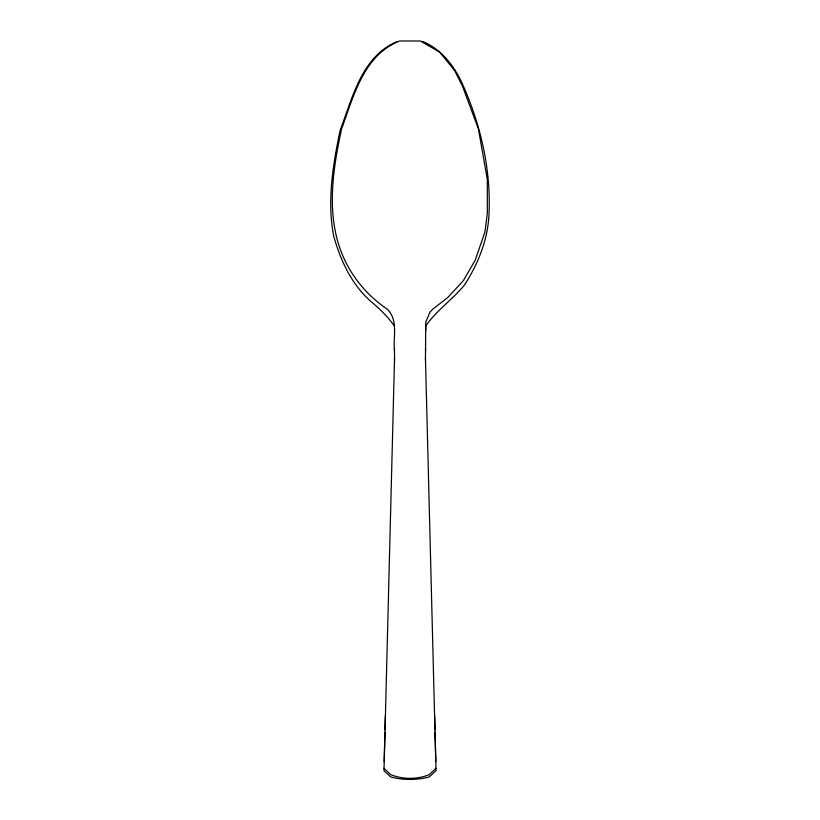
<?xml version="1.0" encoding="UTF-8"?>
<svg xmlns="http://www.w3.org/2000/svg" width="820" height="820" viewBox="0 0 820 820"><rect width="100%" height="100%" fill="white"/><g stroke="black" fill="none" stroke-linecap="round" stroke-linejoin="round"><path stroke-width="1.23" d="M425.457 360.482L425.539 348.377M425.539 350.776L425.775 322.034L429.977 312.133L432.868 309.079L447.74 297.547L463.228 280.799L475.19 260.217L484.958 231.988L487.316 213.302L487.316 179.467L478.419 128.976L462.439 86.059L454.577 70.448L439.561 52.111L420.445 41L399.555 41C363.475 55.268 353.635 96.329 341.581 128.976C332.295 171.933 325.232 218.909 344.81 260.217C354.24 280.02 369.02 296.779 387.132 309.079C398.582 319.8 392.995 337.04 394.461 350.776M425.734 330.214L425.775 325.806C436.588 310.462 452.312 299.648 464.315 285.237C477.763 264.614 487.326 241.029 488.884 216.296C491.375 171.616 481.299 127.161 463.515 86.315C455.325 67.404 442.369 49.651 422.812 41.553M394.543 358.084L385.062 729.739M385.359 715.839L383.965 770.677L390.791 776.96A46.648 28.034 0 0 0 429.208 776.96L436.035 770.677L434.641 715.839M384.211 761.698L384.99 732.291M436.035 768.289L429.208 774.685A48.462 44.526 0 0 1 390.791 774.685L383.965 768.289M397.187 41.553C361.589 56.385 352.538 97.816 340.177 130.165C332.94 164.707 327.057 200.213 333.514 235.371C340.546 260.986 352.128 285.811 372.895 303.154C380.859 309.981 388.178 317.227 394.225 325.806M425.457 358.084L434.938 729.739M435.01 732.291L435.789 761.698M394.461 348.377L394.543 360.482"/></g></svg>
